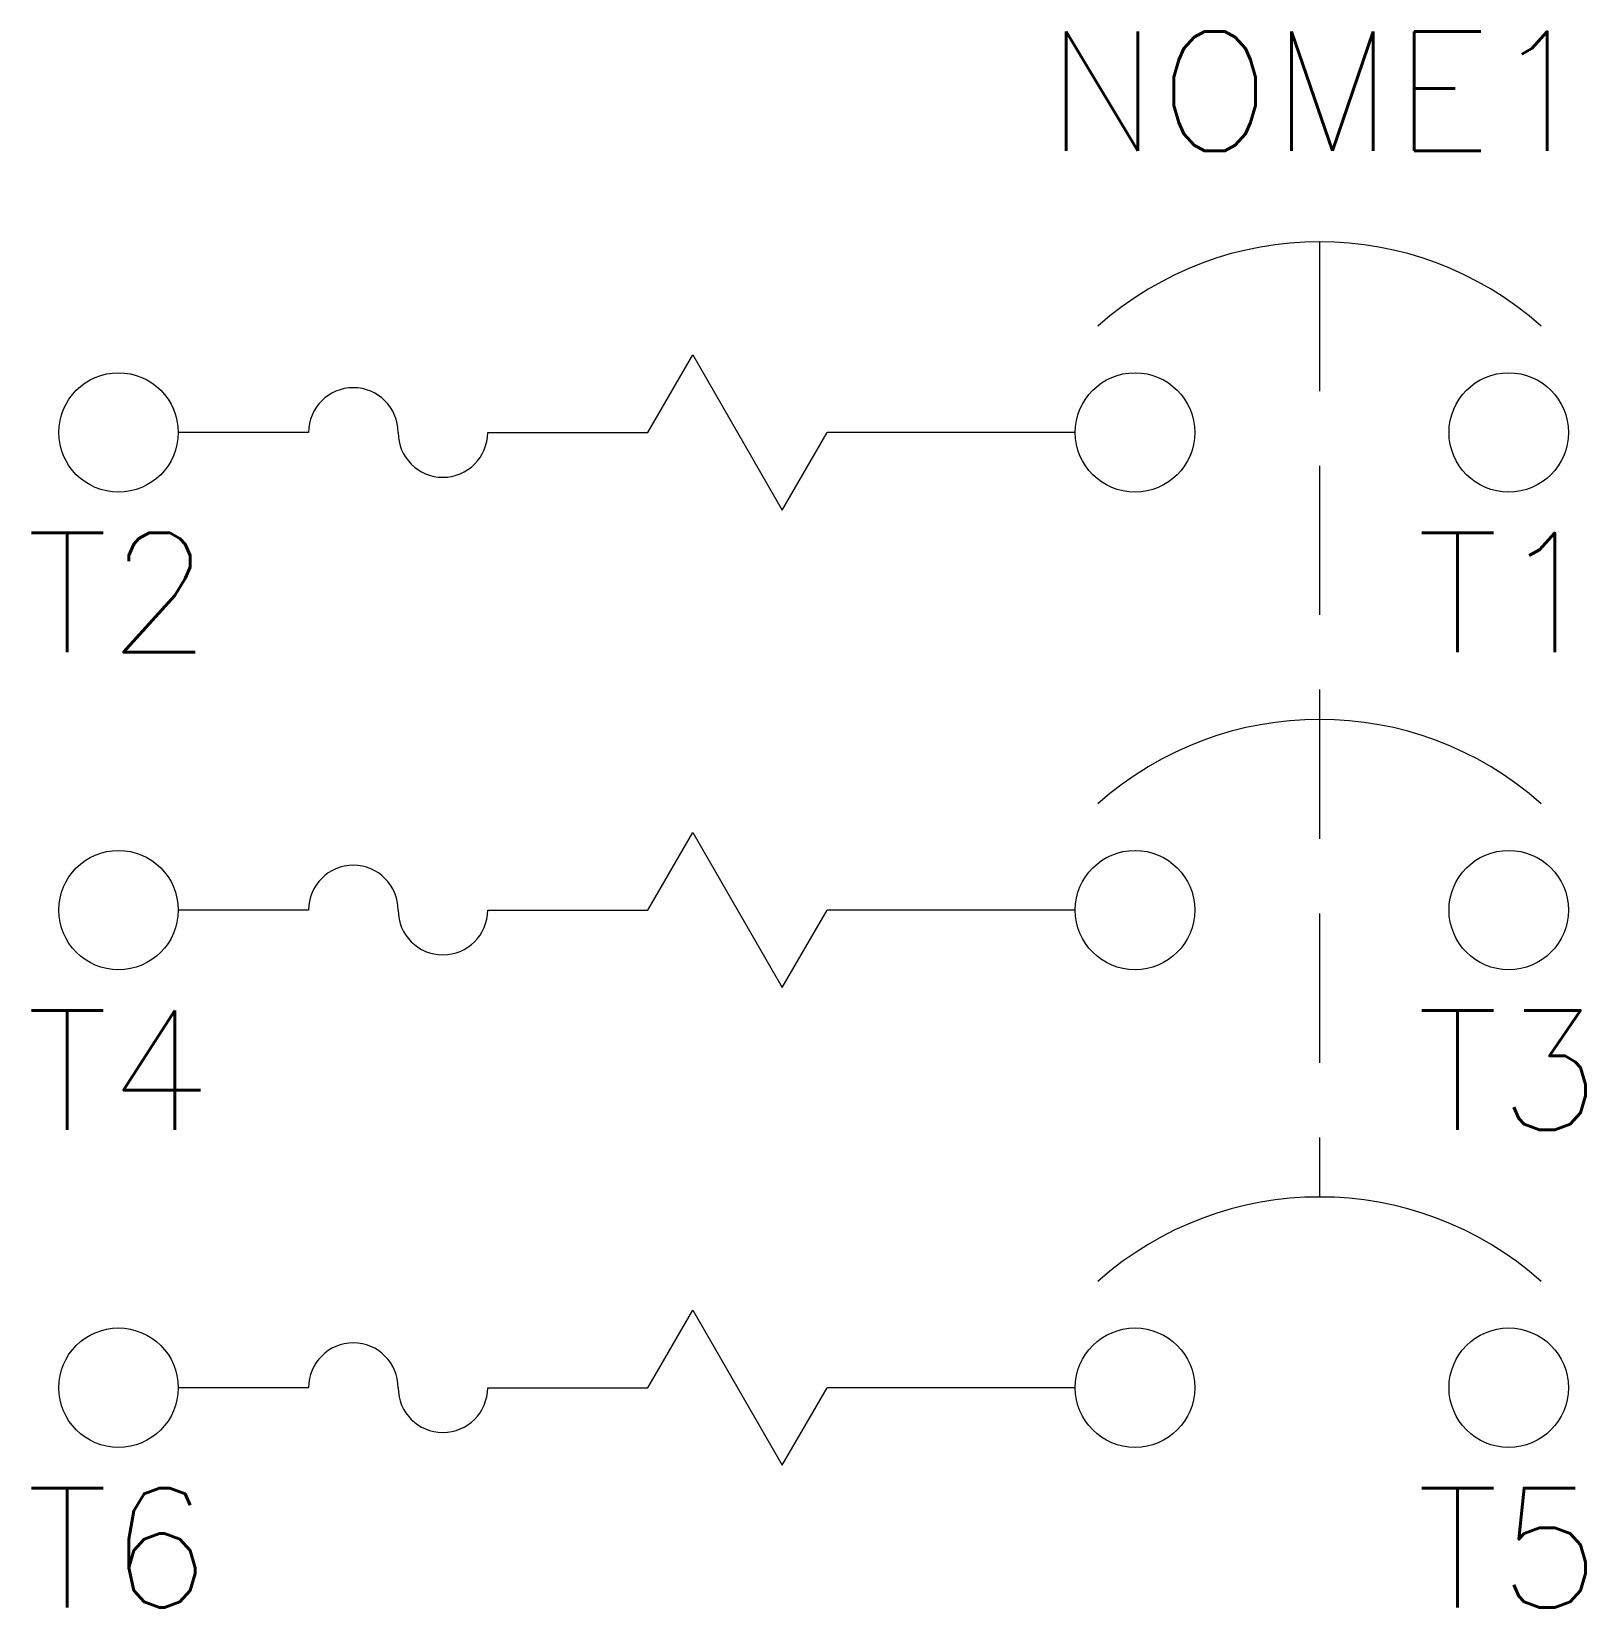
# Model space of a CAD drawing. Header units: millimetres. Extents: x -23.7 to 2.3, y -19.7 to 6.7.
import ezdxf
from ezdxf.enums import TextEntityAlignment as Align

# ---------------------------------------------------------------- set-up
doc = ezdxf.new("R2010")
doc.units = ezdxf.units.MM
doc.header["$LTSCALE"] = 10
doc.linetypes.add('HIDDEN', pattern=[0.375, 0.25, -0.125])
doc.styles.add('ROMANS', font='romans.shx')

msp = doc.modelspace()

# ---------------------------------------------------------------- linework, layer by layer
at = {"color": 7, "linetype": 'HIDDEN'}
msp.add_line((-2.168, 3.193), (-2.168, -12.807), dxfattribs=at)
at = {"color": 7, "linetype": 'Continuous'}
for p, q in [((-13.417, 0), (-12.667, 1.299)), ((-12.667, 1.299), (-11.167, -1.299)), ((-16.101, 0), (-13.417, 0)), ((-11.167, -1.299), (-10.417, 0)), ((-6.259, 0), (-10.417, 0)), ((-13.417, -8), (-12.667, -6.701)), ((-12.667, -6.701), (-11.167, -9.299)), ((-16.101, -8), (-13.417, -8)), ((-11.167, -9.299), (-10.417, -8)), ((-6.259, -8), (-10.417, -8)), ((-13.417, -16), (-12.667, -14.701)), ((-12.667, -14.701), (-11.167, -17.299)), ((-16.101, -16), (-13.417, -16)), ((-11.167, -17.299), (-10.417, -16)), ((-6.259, -16), (-10.417, -16))]:
    msp.add_line(p, q, dxfattribs=at)
at = {"color": 7}
for p, q in [((-19.101, 0), (-21.284, 0)), ((-19.101, -8), (-21.284, -8)), ((-19.101, -16), (-21.284, -16))]:
    msp.add_line(p, q, dxfattribs=at)
at = {"color": 7, "linetype": 'Continuous'}
for centre in [(-22.284, 0), (-5.259, 0), (1, 0), (-22.284, -8), (-5.259, -8), (1, -8), (-22.284, -16), (-5.259, -16), (1, -16)]:
    msp.add_circle(centre, 1, dxfattribs=at)
for centre, radius, start, end in [((-2.168, -2.387), 5.581, 48.3063, 131.6937), ((-18.351, 0), 0.75, 0, 180), ((-16.851, 0), 0.75, 180, 0), ((-2.168, -10.387), 5.581, 48.3063, 131.6937), ((-18.351, -8), 0.75, 0, 180), ((-16.851, -8), 0.75, 180, 0), ((-2.168, -18.387), 5.581, 48.3063, 131.6937), ((-18.351, -16), 0.75, 0, 180), ((-16.851, -16), 0.75, 180, 0)]:
    msp.add_arc(centre, radius, start, end, dxfattribs=at)

# ---------------------------------------------------------------- texts
at = {"color": 7, "lineweight": -3, "style": 'ROMANS'}
msp.add_attdef('NOME1', text='', height=2, dxfattribs=at).set_placement((-2.168, 5.716), align=Align.MIDDLE_CENTER)
for tag, p in [('T2', (-22.284, -1.682)), ('T1', (1, -1.682)), ('T4', (-22.284, -9.682)), ('T3', (1, -9.682)), ('T6', (-22.284, -17.682)), ('T5', (1, -17.682))]:
    msp.add_attdef(tag, text='', height=2, dxfattribs=at).set_placement(p, align=Align.TOP_CENTER)

doc.saveas('drawing.dxf')
